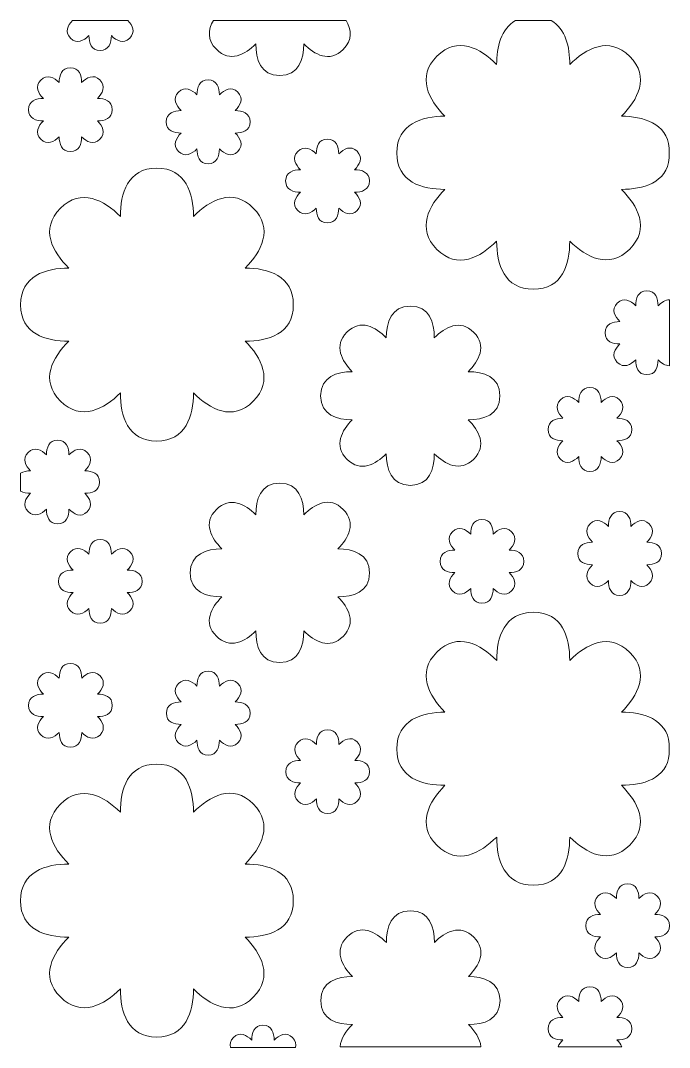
# Model space of a CAD drawing. Header units: centimetres. Extents: x -50 to 50, y -59 to 59.
# Drawn here: x -14.34 to 11.98, y -58.94 to -17.31 of the extents above; entities that cross this region are included whole.
import ezdxf

# ---------------------------------------------------------------- set-up
doc = ezdxf.new("R2010")
doc.units = ezdxf.units.CM
doc.header["$MEASUREMENT"] = 0
doc.layers.add('layer 1', color=7, linetype='Continuous')

msp = doc.modelspace()

# ---------------------------------------------------------------- linework, layer by layer
at = {"layer": 'layer 1', "color": 230, "lineweight": 9}
for points, knots in [([(-12.23882, -17.30853), (-12.42568, -17.5077), (-12.55831, -17.77714), (-12.31289, -18.02258), (-12.31289, -18.02258), (-12.05717, -18.27834), (-11.76729, -18.12274), (-11.56597, -17.92139), (-11.56597, -17.92139), (-11.56597, -18.20647), (-11.47789, -18.52108), (-11.11281, -18.52108), (-11.11281, -18.52108), (-10.75109, -18.52108), (-10.65619, -18.20615), (-10.65619, -17.92139), (-10.65619, -17.92139), (-10.45459, -18.12299), (-10.16983, -18.2832), (-9.91166, -18.02502), (-9.91166, -18.02502), (-9.66854, -17.7819), (-9.79715, -17.50799), (-9.98341, -17.30853), (-9.98341, -17.30853), (-9.98341, -17.30853), (-12.23882, -17.30853), (-12.23882, -17.30853)], [0, 0, 0, 0, 0.125, 0.125, 0.125, 0.125, 0.25, 0.25, 0.25, 0.25, 0.375, 0.375, 0.375, 0.375, 0.5, 0.5, 0.5, 0.5, 0.625, 0.625, 0.625, 0.625, 0.75, 0.75, 0.75, 0.75, 1, 1, 1, 1]), ([(-6.51596, -17.30853), (-6.73127, -17.6713), (-6.78435, -18.08722), (-6.39646, -18.47512), (-6.39646, -18.47512), (-5.84864, -19.02295), (-5.2279, -18.68971), (-4.79667, -18.25847), (-4.79667, -18.25847), (-4.79667, -18.86906), (-4.60807, -19.54285), (-3.82611, -19.54285), (-3.82611, -19.54285), (-3.05139, -19.54285), (-2.8481, -18.86829), (-2.8481, -18.25847), (-2.8481, -18.25847), (-2.41635, -18.69022), (-1.80654, -19.03329), (-1.25363, -18.48035), (-1.25363, -18.48035), (-0.86868, -18.09538), (-0.91876, -17.67444), (-1.13221, -17.30853), (-1.13221, -17.30853), (-1.13221, -17.30853), (-6.51596, -17.30853), (-6.51596, -17.30853)], [0, 0, 0, 0, 0.125, 0.125, 0.125, 0.125, 0.25, 0.25, 0.25, 0.25, 0.375, 0.375, 0.375, 0.375, 0.5, 0.5, 0.5, 0.5, 0.625, 0.625, 0.625, 0.625, 0.75, 0.75, 0.75, 0.75, 1, 1, 1, 1]), ([(5.7367, -17.30853), (5.14675, -17.63851), (4.97142, -18.3929), (4.97142, -19.09158), (4.97142, -19.09158), (4.31461, -18.43479), (3.38694, -17.91282), (2.54578, -18.754), (2.54578, -18.754), (1.71242, -19.58734), (2.21936, -20.5316), (2.87535, -21.18759), (2.87535, -21.18759), (1.94761, -21.18759), (0.92149, -21.49686), (0.92149, -22.67542), (0.92149, -22.67542), (0.92149, -23.865), (1.94655, -24.15187), (2.87535, -24.15187), (2.87535, -24.15187), (2.21936, -24.80787), (1.71244, -25.7521), (2.5458, -26.58547), (2.5458, -26.58547), (3.38696, -27.42665), (4.31462, -26.90473), (4.97141, -26.24793), (4.97141, -26.24793), (4.97141, -27.17568), (5.28063, -28.20179), (6.4592, -28.20179), (6.4592, -28.20179), (7.64879, -28.20179), (7.93568, -27.17677), (7.93568, -26.24795), (7.93568, -26.24795), (8.59169, -26.90394), (9.53596, -27.41088), (10.36926, -26.57752), (10.36926, -26.57752), (11.21049, -25.73634), (10.68849, -24.80866), (10.03173, -24.15187), (10.03173, -24.15187), (10.90596, -24.15187), (11.86542, -23.89778), (11.97523, -22.87601), (11.97523, -22.87601), (11.97523, -22.87601), (11.97532, -22.47743), (11.97532, -22.47743), (11.97532, -22.47743), (11.86591, -21.46169), (10.90522, -21.18759), (10.03175, -21.18759), (10.03175, -21.18759), (10.68851, -20.53081), (11.21049, -19.60311), (10.36932, -18.76195), (10.36932, -18.76195), (9.53596, -17.92856), (8.59169, -18.43555), (7.93568, -19.09154), (7.93568, -19.09154), (7.93568, -18.39223), (7.77306, -17.63839), (7.18499, -17.30853), (7.18499, -17.30853), (7.18499, -17.30853), (5.7367, -17.30853), (5.7367, -17.30853)], [0, 0, 0, 0, 0.05263158, 0.05263158, 0.05263158, 0.05263158, 0.10526316, 0.10526316, 0.10526316, 0.10526316, 0.15789474, 0.15789474, 0.15789474, 0.15789474, 0.21052632, 0.21052632, 0.21052632, 0.21052632, 0.26315789, 0.26315789, 0.26315789, 0.26315789, 0.31578947, 0.31578947, 0.31578947, 0.31578947, 0.36842105, 0.36842105, 0.36842105, 0.36842105, 0.42105263, 0.42105263, 0.42105263, 0.42105263, 0.47368421, 0.47368421, 0.47368421, 0.47368421, 0.52631579, 0.52631579, 0.52631579, 0.52631579, 0.57894737, 0.57894737, 0.57894737, 0.57894737, 0.63157895, 0.63157895, 0.63157895, 0.63157895, 0.68421053, 0.68421053, 0.68421053, 0.68421053, 0.73684211, 0.73684211, 0.73684211, 0.73684211, 0.78947368, 0.78947368, 0.78947368, 0.78947368, 0.84210526, 0.84210526, 0.84210526, 0.84210526, 0.89473684, 0.89473684, 0.89473684, 0.89473684, 1, 1, 1, 1]), ([(-11.8624, -22.01837), (-11.66082, -22.21995), (-11.3761, -22.38014), (-11.11793, -22.12197), (-11.11793, -22.12197), (-10.86215, -21.86619), (-11.01774, -21.57638), (-11.21908, -21.37504), (-11.21908, -21.37504), (-10.934, -21.37504), (-10.6194, -21.28699), (-10.6194, -20.92188), (-10.6194, -20.92188), (-10.6194, -20.56016), (-10.93433, -20.46524), (-11.21907, -20.46524), (-11.21907, -20.46524), (-11.01773, -20.26391), (-10.86214, -19.97409), (-11.11792, -19.71831), (-11.11792, -19.71831), (-11.3761, -19.46014), (-11.66082, -19.62034), (-11.8624, -19.82192), (-11.8624, -19.82192), (-11.8624, -19.53718), (-11.9573, -19.22223), (-12.31904, -19.22223), (-12.31904, -19.22223), (-12.68415, -19.22223), (-12.7722, -19.53684), (-12.7722, -19.82192), (-12.7722, -19.82192), (-12.97354, -19.62058), (-13.26335, -19.46498), (-13.51914, -19.72076), (-13.51914, -19.72076), (-13.77731, -19.97894), (-13.61711, -20.26366), (-13.41553, -20.46524), (-13.41553, -20.46524), (-13.70026, -20.46524), (-14.01522, -20.56015), (-14.01522, -20.92188), (-14.01522, -20.92188), (-14.01522, -21.28701), (-13.7006, -21.37504), (-13.41552, -21.37504), (-13.41552, -21.37504), (-13.6171, -21.57663), (-13.7773, -21.86135), (-13.51913, -22.11952), (-13.51913, -22.11952), (-13.26335, -22.3753), (-12.97354, -22.21971), (-12.7722, -22.01837), (-12.7722, -22.01837), (-12.7722, -22.30345), (-12.68414, -22.61805), (-12.31904, -22.61805), (-12.31904, -22.61805), (-11.95731, -22.61805), (-11.8624, -22.30311), (-11.8624, -22.01837)], [0, 0, 0, 0, 0.05882353, 0.05882353, 0.05882353, 0.05882353, 0.11764706, 0.11764706, 0.11764706, 0.11764706, 0.17647059, 0.17647059, 0.17647059, 0.17647059, 0.23529412, 0.23529412, 0.23529412, 0.23529412, 0.29411765, 0.29411765, 0.29411765, 0.29411765, 0.35294118, 0.35294118, 0.35294118, 0.35294118, 0.41176471, 0.41176471, 0.41176471, 0.41176471, 0.47058824, 0.47058824, 0.47058824, 0.47058824, 0.52941176, 0.52941176, 0.52941176, 0.52941176, 0.58823529, 0.58823529, 0.58823529, 0.58823529, 0.64705882, 0.64705882, 0.64705882, 0.64705882, 0.70588235, 0.70588235, 0.70588235, 0.70588235, 0.76470588, 0.76470588, 0.76470588, 0.76470588, 0.82352941, 0.82352941, 0.82352941, 0.82352941, 0.88235294, 0.88235294, 0.88235294, 0.88235294, 1, 1, 1, 1]), ([(-6.27452, -22.51255), (-6.07294, -22.71413), (-5.78822, -22.87432), (-5.53005, -22.61615), (-5.53005, -22.61615), (-5.27427, -22.36038), (-5.42986, -22.07056), (-5.6312, -21.86922), (-5.6312, -21.86922), (-5.34612, -21.86922), (-5.03152, -21.78117), (-5.03152, -21.41606), (-5.03152, -21.41606), (-5.03152, -21.05435), (-5.34646, -20.95942), (-5.63119, -20.95942), (-5.63119, -20.95942), (-5.42985, -20.75809), (-5.27426, -20.46827), (-5.53004, -20.21249), (-5.53004, -20.21249), (-5.78822, -19.95432), (-6.07294, -20.11452), (-6.27452, -20.3161), (-6.27452, -20.3161), (-6.27452, -20.03136), (-6.36942, -19.71641), (-6.73116, -19.71641), (-6.73116, -19.71641), (-7.09627, -19.71641), (-7.18432, -20.03102), (-7.18432, -20.3161), (-7.18432, -20.3161), (-7.38566, -20.11476), (-7.67548, -19.95916), (-7.93126, -20.21494), (-7.93126, -20.21494), (-8.18944, -20.47312), (-8.02923, -20.75784), (-7.82765, -20.95942), (-7.82765, -20.95942), (-8.11239, -20.95942), (-8.42734, -21.05433), (-8.42734, -21.41606), (-8.42734, -21.41606), (-8.42734, -21.78119), (-8.11272, -21.86922), (-7.82764, -21.86922), (-7.82764, -21.86922), (-8.02922, -22.07081), (-8.18943, -22.35553), (-7.93125, -22.6137), (-7.93125, -22.6137), (-7.67547, -22.86948), (-7.38566, -22.71389), (-7.18432, -22.51255), (-7.18432, -22.51255), (-7.18432, -22.79763), (-7.09627, -23.11223), (-6.73116, -23.11223), (-6.73116, -23.11223), (-6.36943, -23.11223), (-6.27452, -22.79729), (-6.27452, -22.51255)], [0, 0, 0, 0, 0.05882353, 0.05882353, 0.05882353, 0.05882353, 0.11764706, 0.11764706, 0.11764706, 0.11764706, 0.17647059, 0.17647059, 0.17647059, 0.17647059, 0.23529412, 0.23529412, 0.23529412, 0.23529412, 0.29411765, 0.29411765, 0.29411765, 0.29411765, 0.35294118, 0.35294118, 0.35294118, 0.35294118, 0.41176471, 0.41176471, 0.41176471, 0.41176471, 0.47058824, 0.47058824, 0.47058824, 0.47058824, 0.52941176, 0.52941176, 0.52941176, 0.52941176, 0.58823529, 0.58823529, 0.58823529, 0.58823529, 0.64705882, 0.64705882, 0.64705882, 0.64705882, 0.70588235, 0.70588235, 0.70588235, 0.70588235, 0.76470588, 0.76470588, 0.76470588, 0.76470588, 0.82352941, 0.82352941, 0.82352941, 0.82352941, 0.88235294, 0.88235294, 0.88235294, 0.88235294, 1, 1, 1, 1]), ([(-1.43396, -24.90978), (-1.23238, -25.11136), (-0.94766, -25.27155), (-0.68949, -25.01338), (-0.68949, -25.01338), (-0.43371, -24.7576), (-0.5893, -24.46779), (-0.79064, -24.26645), (-0.79064, -24.26645), (-0.50556, -24.26645), (-0.19096, -24.1784), (-0.19096, -23.81329), (-0.19096, -23.81329), (-0.19096, -23.45158), (-0.5059, -23.35665), (-0.79063, -23.35665), (-0.79063, -23.35665), (-0.58929, -23.15532), (-0.4337, -22.8655), (-0.68948, -22.60972), (-0.68948, -22.60972), (-0.94766, -22.35155), (-1.23238, -22.51175), (-1.43396, -22.71333), (-1.43396, -22.71333), (-1.43396, -22.42859), (-1.52886, -22.11364), (-1.8906, -22.11364), (-1.8906, -22.11364), (-2.25571, -22.11364), (-2.34376, -22.42825), (-2.34376, -22.71333), (-2.34376, -22.71333), (-2.5451, -22.51199), (-2.83492, -22.35639), (-3.0907, -22.61217), (-3.0907, -22.61217), (-3.34888, -22.87035), (-3.18867, -23.15507), (-2.98709, -23.35665), (-2.98709, -23.35665), (-3.27183, -23.35665), (-3.58678, -23.45156), (-3.58678, -23.81329), (-3.58678, -23.81329), (-3.58678, -24.17842), (-3.27217, -24.26645), (-2.98708, -24.26645), (-2.98708, -24.26645), (-3.18866, -24.46804), (-3.34887, -24.75276), (-3.09069, -25.01093), (-3.09069, -25.01093), (-2.83491, -25.26671), (-2.5451, -25.11112), (-2.34376, -24.90978), (-2.34376, -24.90978), (-2.34376, -25.19486), (-2.25571, -25.50946), (-1.8906, -25.50946), (-1.8906, -25.50946), (-1.52887, -25.50946), (-1.43396, -25.19452), (-1.43396, -24.90978)], [0, 0, 0, 0, 0.05882353, 0.05882353, 0.05882353, 0.05882353, 0.11764706, 0.11764706, 0.11764706, 0.11764706, 0.17647059, 0.17647059, 0.17647059, 0.17647059, 0.23529412, 0.23529412, 0.23529412, 0.23529412, 0.29411765, 0.29411765, 0.29411765, 0.29411765, 0.35294118, 0.35294118, 0.35294118, 0.35294118, 0.41176471, 0.41176471, 0.41176471, 0.41176471, 0.47058824, 0.47058824, 0.47058824, 0.47058824, 0.52941176, 0.52941176, 0.52941176, 0.52941176, 0.58823529, 0.58823529, 0.58823529, 0.58823529, 0.64705882, 0.64705882, 0.64705882, 0.64705882, 0.70588235, 0.70588235, 0.70588235, 0.70588235, 0.76470588, 0.76470588, 0.76470588, 0.76470588, 0.82352941, 0.82352941, 0.82352941, 0.82352941, 0.88235294, 0.88235294, 0.88235294, 0.88235294, 1, 1, 1, 1]), ([(-7.32574, -32.40366), (-6.66896, -33.06044), (-5.7413, -33.58237), (-4.90014, -32.74121), (-4.90014, -32.74121), (-4.06677, -31.90784), (-4.57371, -30.96358), (-5.2297, -30.30759), (-5.2297, -30.30759), (-4.30087, -30.30759), (-3.27585, -30.0207), (-3.27585, -28.83111), (-3.27585, -28.83111), (-3.27585, -27.65259), (-4.30196, -27.34332), (-5.22967, -27.34332), (-5.22967, -27.34332), (-4.57367, -26.68733), (-4.06674, -25.74307), (-4.90011, -24.9097), (-4.90011, -24.9097), (-5.74129, -24.06852), (-6.66895, -24.59049), (-7.32575, -25.24728), (-7.32575, -25.24728), (-7.32574, -24.31955), (-7.63495, -23.29338), (-8.81354, -23.29338), (-8.81354, -23.29338), (-10.00314, -23.29338), (-10.29001, -24.31843), (-10.29002, -25.24726), (-10.29002, -25.24726), (-10.94602, -24.59127), (-11.89028, -24.0843), (-12.72366, -24.91768), (-12.72366, -24.91768), (-13.56484, -25.75886), (-13.04287, -26.68652), (-12.38609, -27.34331), (-12.38609, -27.34331), (-13.31381, -27.34332), (-14.33998, -27.65253), (-14.33998, -28.83111), (-14.33998, -28.83111), (-14.33998, -30.02075), (-13.3149, -30.30759), (-12.38605, -30.30759), (-12.38605, -30.30759), (-13.04284, -30.96438), (-13.56481, -31.89204), (-12.72363, -32.73322), (-12.72363, -32.73322), (-11.89027, -33.56659), (-10.94601, -33.05966), (-10.29002, -32.40366), (-10.29002, -32.40366), (-10.29001, -33.33249), (-10.00312, -34.35751), (-8.81354, -34.35751), (-8.81354, -34.35751), (-7.63498, -34.35751), (-7.32574, -33.33137), (-7.32574, -32.40366)], [0, 0, 0, 0, 0.05882353, 0.05882353, 0.05882353, 0.05882353, 0.11764706, 0.11764706, 0.11764706, 0.11764706, 0.17647059, 0.17647059, 0.17647059, 0.17647059, 0.23529412, 0.23529412, 0.23529412, 0.23529412, 0.29411765, 0.29411765, 0.29411765, 0.29411765, 0.35294118, 0.35294118, 0.35294118, 0.35294118, 0.41176471, 0.41176471, 0.41176471, 0.41176471, 0.47058824, 0.47058824, 0.47058824, 0.47058824, 0.52941176, 0.52941176, 0.52941176, 0.52941176, 0.58823529, 0.58823529, 0.58823529, 0.58823529, 0.64705882, 0.64705882, 0.64705882, 0.64705882, 0.70588235, 0.70588235, 0.70588235, 0.70588235, 0.76470588, 0.76470588, 0.76470588, 0.76470588, 0.82352941, 0.82352941, 0.82352941, 0.82352941, 0.88235294, 0.88235294, 0.88235294, 0.88235294, 1, 1, 1, 1]), ([(11.98134, -31.3023), (11.81292, -31.30609), (11.6498, -31.19402), (11.52075, -31.06497), (11.52075, -31.06497), (11.52075, -31.34971), (11.42584, -31.66465), (11.06411, -31.66465), (11.06411, -31.66465), (10.699, -31.66465), (10.61095, -31.35005), (10.61095, -31.06497), (10.61095, -31.06497), (10.40961, -31.26631), (10.1198, -31.4219), (9.86402, -31.16612), (9.86402, -31.16612), (9.60584, -30.90795), (9.76605, -30.62323), (9.96763, -30.42164), (9.96763, -30.42164), (9.68254, -30.42164), (9.36793, -30.33361), (9.36793, -29.96848), (9.36793, -29.96848), (9.36793, -29.60675), (9.68288, -29.51184), (9.96762, -29.51184), (9.96762, -29.51184), (9.76604, -29.31026), (9.60583, -29.02554), (9.86401, -28.76736), (9.86401, -28.76736), (10.11979, -28.51158), (10.40961, -28.66718), (10.61095, -28.86852), (10.61095, -28.86852), (10.61095, -28.58344), (10.699, -28.26883), (11.06411, -28.26883), (11.06411, -28.26883), (11.42585, -28.26883), (11.52075, -28.58378), (11.52075, -28.86852), (11.52075, -28.86852), (11.64979, -28.73948), (11.81293, -28.62739), (11.98134, -28.63116), (11.98134, -28.63116), (11.98134, -28.63116), (11.98134, -31.3023), (11.98134, -31.3023)], [0, 0, 0, 0, 0.07142857, 0.07142857, 0.07142857, 0.07142857, 0.14285714, 0.14285714, 0.14285714, 0.14285714, 0.21428571, 0.21428571, 0.21428571, 0.21428571, 0.28571429, 0.28571429, 0.28571429, 0.28571429, 0.35714286, 0.35714286, 0.35714286, 0.35714286, 0.42857143, 0.42857143, 0.42857143, 0.42857143, 0.5, 0.5, 0.5, 0.5, 0.57142857, 0.57142857, 0.57142857, 0.57142857, 0.64285714, 0.64285714, 0.64285714, 0.64285714, 0.71428571, 0.71428571, 0.71428571, 0.71428571, 0.78571429, 0.78571429, 0.78571429, 0.78571429, 0.85714286, 0.85714286, 0.85714286, 0.85714286, 1, 1, 1, 1]), ([(0.49375, -34.86991), (0.06201, -35.30165), (-0.54779, -35.64474), (-1.10074, -35.0918), (-1.10074, -35.0918), (-1.64856, -34.54398), (-1.31532, -33.92326), (-0.8841, -33.49204), (-0.8841, -33.49204), (-1.49467, -33.49204), (-2.16848, -33.30345), (-2.16848, -32.52146), (-2.16848, -32.52146), (-2.16848, -31.74675), (-1.49395, -31.54345), (-0.88412, -31.54345), (-0.88412, -31.54345), (-1.31534, -31.11223), (-1.64858, -30.49151), (-1.10076, -29.94369), (-1.10076, -29.94369), (-0.5478, -29.39073), (0.06201, -29.73386), (0.49376, -30.1656), (0.49376, -30.1656), (0.49375, -29.55575), (0.69702, -28.88119), (1.47177, -28.88119), (1.47177, -28.88119), (2.25377, -28.88119), (2.44234, -29.55501), (2.44235, -30.16559), (2.44235, -30.16559), (2.87357, -29.73436), (3.49429, -29.4011), (4.04212, -29.94894), (4.04212, -29.94894), (4.59508, -30.50189), (4.25196, -31.1117), (3.82021, -31.54344), (3.82021, -31.54344), (4.43006, -31.54345), (5.10463, -31.74671), (5.10463, -32.52146), (5.10463, -32.52146), (5.10463, -33.30349), (4.43078, -33.49204), (3.82019, -33.49204), (3.82019, -33.49204), (4.25194, -33.92379), (4.59506, -34.53359), (4.0421, -35.08655), (4.0421, -35.08655), (3.49428, -35.63437), (2.87357, -35.30114), (2.44235, -34.86991), (2.44235, -34.86991), (2.44234, -35.48048), (2.25375, -36.15429), (1.47177, -36.15429), (1.47177, -36.15429), (0.69703, -36.15429), (0.49375, -35.47974), (0.49375, -34.86991)], [0, 0, 0, 0, 0.05882353, 0.05882353, 0.05882353, 0.05882353, 0.11764706, 0.11764706, 0.11764706, 0.11764706, 0.17647059, 0.17647059, 0.17647059, 0.17647059, 0.23529412, 0.23529412, 0.23529412, 0.23529412, 0.29411765, 0.29411765, 0.29411765, 0.29411765, 0.35294118, 0.35294118, 0.35294118, 0.35294118, 0.41176471, 0.41176471, 0.41176471, 0.41176471, 0.47058824, 0.47058824, 0.47058824, 0.47058824, 0.52941176, 0.52941176, 0.52941176, 0.52941176, 0.58823529, 0.58823529, 0.58823529, 0.58823529, 0.64705882, 0.64705882, 0.64705882, 0.64705882, 0.70588235, 0.70588235, 0.70588235, 0.70588235, 0.76470588, 0.76470588, 0.76470588, 0.76470588, 0.82352941, 0.82352941, 0.82352941, 0.82352941, 0.88235294, 0.88235294, 0.88235294, 0.88235294, 1, 1, 1, 1]), ([(8.29972, -34.98544), (8.09814, -35.18702), (7.81343, -35.34721), (7.55525, -35.08904), (7.55525, -35.08904), (7.29948, -34.83326), (7.45507, -34.54344), (7.6564, -34.34211), (7.6564, -34.34211), (7.37133, -34.34211), (7.05672, -34.25406), (7.05672, -33.88894), (7.05672, -33.88894), (7.05672, -33.52723), (7.37166, -33.43231), (7.65639, -33.43231), (7.65639, -33.43231), (7.45506, -33.23097), (7.29947, -32.94116), (7.55525, -32.68538), (7.55525, -32.68538), (7.81342, -32.4272), (8.09814, -32.58741), (8.29973, -32.78899), (8.29973, -32.78899), (8.29972, -32.50425), (8.39463, -32.18929), (8.75636, -32.18929), (8.75636, -32.18929), (9.12148, -32.18929), (9.20952, -32.5039), (9.20953, -32.78898), (9.20953, -32.78898), (9.41087, -32.58764), (9.70068, -32.43204), (9.95646, -32.68783), (9.95646, -32.68783), (10.21464, -32.946), (10.05444, -33.23072), (9.85285, -33.43231), (9.85285, -33.43231), (10.13759, -33.43231), (10.45255, -33.52721), (10.45255, -33.88894), (10.45255, -33.88894), (10.45255, -34.25407), (10.13793, -34.34211), (9.85284, -34.34211), (9.85284, -34.34211), (10.05443, -34.54369), (10.21463, -34.82841), (9.95646, -35.08659), (9.95646, -35.08659), (9.70068, -35.34237), (9.41086, -35.18678), (9.20953, -34.98544), (9.20953, -34.98544), (9.20952, -35.27051), (9.12147, -35.58512), (8.75636, -35.58512), (8.75636, -35.58512), (8.39464, -35.58512), (8.29972, -35.27017), (8.29972, -34.98544)], [0, 0, 0, 0, 0.05882353, 0.05882353, 0.05882353, 0.05882353, 0.11764706, 0.11764706, 0.11764706, 0.11764706, 0.17647059, 0.17647059, 0.17647059, 0.17647059, 0.23529412, 0.23529412, 0.23529412, 0.23529412, 0.29411765, 0.29411765, 0.29411765, 0.29411765, 0.35294118, 0.35294118, 0.35294118, 0.35294118, 0.41176471, 0.41176471, 0.41176471, 0.41176471, 0.47058824, 0.47058824, 0.47058824, 0.47058824, 0.52941176, 0.52941176, 0.52941176, 0.52941176, 0.58823529, 0.58823529, 0.58823529, 0.58823529, 0.64705882, 0.64705882, 0.64705882, 0.64705882, 0.70588235, 0.70588235, 0.70588235, 0.70588235, 0.76470588, 0.76470588, 0.76470588, 0.76470588, 0.82352941, 0.82352941, 0.82352941, 0.82352941, 0.88235294, 0.88235294, 0.88235294, 0.88235294, 1, 1, 1, 1]), ([(-14.33998, -36.38181), (-14.22531, -36.45091), (-14.07394, -36.47332), (-13.93011, -36.47332), (-13.93011, -36.47332), (-14.13169, -36.6749), (-14.2919, -36.95962), (-14.03372, -37.2178), (-14.03372, -37.2178), (-13.77794, -37.47357), (-13.48813, -37.31799), (-13.28679, -37.11665), (-13.28679, -37.11665), (-13.28679, -37.40172), (-13.19874, -37.71633), (-12.83363, -37.71633), (-12.83363, -37.71633), (-12.4719, -37.71633), (-12.37699, -37.40138), (-12.37699, -37.11664), (-12.37699, -37.11664), (-12.17541, -37.31822), (-11.89069, -37.47842), (-11.63252, -37.22025), (-11.63252, -37.22025), (-11.37674, -36.96447), (-11.53233, -36.67465), (-11.73367, -36.47332), (-11.73367, -36.47332), (-11.44859, -36.47332), (-11.13399, -36.38526), (-11.13399, -36.02015), (-11.13399, -36.02015), (-11.13399, -35.65844), (-11.44893, -35.56352), (-11.73366, -35.56352), (-11.73366, -35.56352), (-11.53232, -35.36218), (-11.37673, -35.07236), (-11.63251, -34.81659), (-11.63251, -34.81659), (-11.89069, -34.55841), (-12.17541, -34.71861), (-12.37699, -34.9202), (-12.37699, -34.9202), (-12.37699, -34.63546), (-12.4719, -34.3205), (-12.83363, -34.3205), (-12.83363, -34.3205), (-13.19874, -34.3205), (-13.28679, -34.63511), (-13.28679, -34.92019), (-13.28679, -34.92019), (-13.48813, -34.71885), (-13.77795, -34.56325), (-14.03373, -34.81904), (-14.03373, -34.81904), (-14.29191, -35.07721), (-14.1317, -35.36193), (-13.93012, -35.56351), (-13.93012, -35.56351), (-14.07383, -35.56351), (-14.22525, -35.5877), (-14.33998, -35.65817), (-14.33998, -35.65817), (-14.33998, -35.65817), (-14.33998, -36.38181), (-14.33998, -36.38181)], [0, 0, 0, 0, 0.05555556, 0.05555556, 0.05555556, 0.05555556, 0.11111111, 0.11111111, 0.11111111, 0.11111111, 0.16666667, 0.16666667, 0.16666667, 0.16666667, 0.22222222, 0.22222222, 0.22222222, 0.22222222, 0.27777778, 0.27777778, 0.27777778, 0.27777778, 0.33333333, 0.33333333, 0.33333333, 0.33333333, 0.38888889, 0.38888889, 0.38888889, 0.38888889, 0.44444444, 0.44444444, 0.44444444, 0.44444444, 0.5, 0.5, 0.5, 0.5, 0.55555556, 0.55555556, 0.55555556, 0.55555556, 0.61111111, 0.61111111, 0.61111111, 0.61111111, 0.66666667, 0.66666667, 0.66666667, 0.66666667, 0.72222222, 0.72222222, 0.72222222, 0.72222222, 0.77777778, 0.77777778, 0.77777778, 0.77777778, 0.83333333, 0.83333333, 0.83333333, 0.83333333, 0.88888889, 0.88888889, 0.88888889, 0.88888889, 1, 1, 1, 1]), ([(-2.84809, -42.05158), (-2.41635, -42.48332), (-1.80654, -42.82642), (-1.2536, -42.27347), (-1.2536, -42.27347), (-0.70578, -41.72565), (-1.03902, -41.10493), (-1.47024, -40.67371), (-1.47024, -40.67371), (-0.85967, -40.67371), (-0.18586, -40.48512), (-0.18586, -39.70314), (-0.18586, -39.70314), (-0.18586, -38.92842), (-0.86038, -38.72512), (-1.47022, -38.72512), (-1.47022, -38.72512), (-1.03899, -38.2939), (-0.70576, -37.67318), (-1.25358, -37.12536), (-1.25358, -37.12536), (-1.80654, -36.5724), (-2.41635, -36.91553), (-2.84809, -37.34727), (-2.84809, -37.34727), (-2.84809, -36.73742), (-3.05135, -36.06286), (-3.82611, -36.06286), (-3.82611, -36.06286), (-4.6081, -36.06286), (-4.79668, -36.73668), (-4.79668, -37.34726), (-4.79668, -37.34726), (-5.22791, -36.91604), (-5.84863, -36.58278), (-6.39646, -37.13061), (-6.39646, -37.13061), (-6.94941, -37.68356), (-6.6063, -38.29337), (-6.17455, -38.72512), (-6.17455, -38.72512), (-6.7844, -38.72512), (-7.45896, -38.92838), (-7.45896, -39.70314), (-7.45896, -39.70314), (-7.45896, -40.48516), (-6.78512, -40.67371), (-6.17453, -40.67371), (-6.17453, -40.67371), (-6.60627, -41.10546), (-6.9494, -41.71527), (-6.39644, -42.26822), (-6.39644, -42.26822), (-5.84862, -42.81604), (-5.2279, -42.48281), (-4.79668, -42.05158), (-4.79668, -42.05158), (-4.79668, -42.66216), (-4.60809, -43.33596), (-3.82611, -43.33596), (-3.82611, -43.33596), (-3.05137, -43.33596), (-2.84809, -42.66142), (-2.84809, -42.05158)], [0, 0, 0, 0, 0.05882353, 0.05882353, 0.05882353, 0.05882353, 0.11764706, 0.11764706, 0.11764706, 0.11764706, 0.17647059, 0.17647059, 0.17647059, 0.17647059, 0.23529412, 0.23529412, 0.23529412, 0.23529412, 0.29411765, 0.29411765, 0.29411765, 0.29411765, 0.35294118, 0.35294118, 0.35294118, 0.35294118, 0.41176471, 0.41176471, 0.41176471, 0.41176471, 0.47058824, 0.47058824, 0.47058824, 0.47058824, 0.52941176, 0.52941176, 0.52941176, 0.52941176, 0.58823529, 0.58823529, 0.58823529, 0.58823529, 0.64705882, 0.64705882, 0.64705882, 0.64705882, 0.70588235, 0.70588235, 0.70588235, 0.70588235, 0.76470588, 0.76470588, 0.76470588, 0.76470588, 0.82352941, 0.82352941, 0.82352941, 0.82352941, 0.88235294, 0.88235294, 0.88235294, 0.88235294, 1, 1, 1, 1]), ([(9.50589, -40.01353), (9.30431, -40.21512), (9.01959, -40.37531), (8.76142, -40.11714), (8.76142, -40.11714), (8.50564, -39.86136), (8.66123, -39.57154), (8.86257, -39.37021), (8.86257, -39.37021), (8.57749, -39.37021), (8.26289, -39.28215), (8.26289, -38.91704), (8.26289, -38.91704), (8.26289, -38.55533), (8.57783, -38.46041), (8.86256, -38.46041), (8.86256, -38.46041), (8.66122, -38.25907), (8.50564, -37.96926), (8.76141, -37.71348), (8.76141, -37.71348), (9.01959, -37.4553), (9.30431, -37.61551), (9.50589, -37.81709), (9.50589, -37.81709), (9.50589, -37.53235), (9.6008, -37.21739), (9.96253, -37.21739), (9.96253, -37.21739), (10.32765, -37.21739), (10.41569, -37.532), (10.41569, -37.81708), (10.41569, -37.81708), (10.61703, -37.61574), (10.90685, -37.46014), (11.16263, -37.71593), (11.16263, -37.71593), (11.42081, -37.9741), (11.2606, -38.25882), (11.05902, -38.4604), (11.05902, -38.4604), (11.34376, -38.46041), (11.65872, -38.55531), (11.65872, -38.91704), (11.65872, -38.91704), (11.65872, -39.28217), (11.3441, -39.37021), (11.05901, -39.37021), (11.05901, -39.37021), (11.26059, -39.57179), (11.4208, -39.85651), (11.16262, -40.11469), (11.16262, -40.11469), (10.90684, -40.37046), (10.61703, -40.21488), (10.41569, -40.01354), (10.41569, -40.01354), (10.41569, -40.29861), (10.32764, -40.61322), (9.96253, -40.61322), (9.96253, -40.61322), (9.6008, -40.61322), (9.50589, -40.29827), (9.50589, -40.01353)], [0, 0, 0, 0, 0.05882353, 0.05882353, 0.05882353, 0.05882353, 0.11764706, 0.11764706, 0.11764706, 0.11764706, 0.17647059, 0.17647059, 0.17647059, 0.17647059, 0.23529412, 0.23529412, 0.23529412, 0.23529412, 0.29411765, 0.29411765, 0.29411765, 0.29411765, 0.35294118, 0.35294118, 0.35294118, 0.35294118, 0.41176471, 0.41176471, 0.41176471, 0.41176471, 0.47058824, 0.47058824, 0.47058824, 0.47058824, 0.52941176, 0.52941176, 0.52941176, 0.52941176, 0.58823529, 0.58823529, 0.58823529, 0.58823529, 0.64705882, 0.64705882, 0.64705882, 0.64705882, 0.70588235, 0.70588235, 0.70588235, 0.70588235, 0.76470588, 0.76470588, 0.76470588, 0.76470588, 0.82352941, 0.82352941, 0.82352941, 0.82352941, 0.88235294, 0.88235294, 0.88235294, 0.88235294, 1, 1, 1, 1]), ([(3.91946, -40.33038), (3.71788, -40.53196), (3.43316, -40.69215), (3.17499, -40.43398), (3.17499, -40.43398), (2.91921, -40.17821), (3.0748, -39.88839), (3.27614, -39.68705), (3.27614, -39.68705), (2.99106, -39.68705), (2.67646, -39.599), (2.67646, -39.23389), (2.67646, -39.23389), (2.67646, -38.87218), (2.99139, -38.77725), (3.27613, -38.77725), (3.27613, -38.77725), (3.07479, -38.57592), (2.9192, -38.2861), (3.17498, -38.03032), (3.17498, -38.03032), (3.43315, -37.77215), (3.71787, -37.93235), (3.91946, -38.13393), (3.91946, -38.13393), (3.91946, -37.84919), (4.01436, -37.53424), (4.37609, -37.53424), (4.37609, -37.53424), (4.74121, -37.53424), (4.82926, -37.84885), (4.82926, -38.13393), (4.82926, -38.13393), (5.0306, -37.93259), (5.32041, -37.77699), (5.5762, -38.03277), (5.5762, -38.03277), (5.83437, -38.29095), (5.67417, -38.57567), (5.47259, -38.77725), (5.47259, -38.77725), (5.75732, -38.77725), (6.07228, -38.87216), (6.07228, -39.23389), (6.07228, -39.23389), (6.07228, -39.59902), (5.75766, -39.68705), (5.47258, -39.68705), (5.47258, -39.68705), (5.67416, -39.88864), (5.83436, -40.17336), (5.57619, -40.43153), (5.57619, -40.43153), (5.32041, -40.68731), (5.03059, -40.53172), (4.82926, -40.33038), (4.82926, -40.33038), (4.82926, -40.61546), (4.7412, -40.93006), (4.37609, -40.93006), (4.37609, -40.93006), (4.01437, -40.93006), (3.91946, -40.61512), (3.91946, -40.33038)], [0, 0, 0, 0, 0.05882353, 0.05882353, 0.05882353, 0.05882353, 0.11764706, 0.11764706, 0.11764706, 0.11764706, 0.17647059, 0.17647059, 0.17647059, 0.17647059, 0.23529412, 0.23529412, 0.23529412, 0.23529412, 0.29411765, 0.29411765, 0.29411765, 0.29411765, 0.35294118, 0.35294118, 0.35294118, 0.35294118, 0.41176471, 0.41176471, 0.41176471, 0.41176471, 0.47058824, 0.47058824, 0.47058824, 0.47058824, 0.52941176, 0.52941176, 0.52941176, 0.52941176, 0.58823529, 0.58823529, 0.58823529, 0.58823529, 0.64705882, 0.64705882, 0.64705882, 0.64705882, 0.70588235, 0.70588235, 0.70588235, 0.70588235, 0.76470588, 0.76470588, 0.76470588, 0.76470588, 0.82352941, 0.82352941, 0.82352941, 0.82352941, 0.88235294, 0.88235294, 0.88235294, 0.88235294, 1, 1, 1, 1]), ([(-10.65406, -41.14115), (-10.45248, -41.34273), (-10.16776, -41.50293), (-9.90959, -41.24476), (-9.90959, -41.24476), (-9.65381, -40.98898), (-9.8094, -40.69916), (-10.01074, -40.49783), (-10.01074, -40.49783), (-9.72566, -40.49783), (-9.41106, -40.40977), (-9.41106, -40.04466), (-9.41106, -40.04466), (-9.41106, -39.68295), (-9.726, -39.58803), (-10.01073, -39.58803), (-10.01073, -39.58803), (-9.80939, -39.38669), (-9.6538, -39.09687), (-9.90958, -38.8411), (-9.90958, -38.8411), (-10.16776, -38.58292), (-10.45248, -38.74312), (-10.65406, -38.94471), (-10.65406, -38.94471), (-10.65406, -38.65997), (-10.74897, -38.34501), (-11.1107, -38.34501), (-11.1107, -38.34501), (-11.47581, -38.34501), (-11.56386, -38.65962), (-11.56386, -38.9447), (-11.56386, -38.9447), (-11.7652, -38.74336), (-12.05502, -38.58776), (-12.3108, -38.84355), (-12.3108, -38.84355), (-12.56898, -39.10172), (-12.40877, -39.38644), (-12.20719, -39.58802), (-12.20719, -39.58802), (-12.49193, -39.58803), (-12.80688, -39.68293), (-12.80688, -40.04466), (-12.80688, -40.04466), (-12.80688, -40.40979), (-12.49227, -40.49783), (-12.20718, -40.49783), (-12.20718, -40.49783), (-12.40876, -40.69941), (-12.56897, -40.98413), (-12.31079, -41.24231), (-12.31079, -41.24231), (-12.05501, -41.49808), (-11.7652, -41.3425), (-11.56386, -41.14116), (-11.56386, -41.14116), (-11.56386, -41.42623), (-11.47581, -41.74084), (-11.1107, -41.74084), (-11.1107, -41.74084), (-10.74897, -41.74084), (-10.65406, -41.42589), (-10.65406, -41.14115)], [0, 0, 0, 0, 0.05882353, 0.05882353, 0.05882353, 0.05882353, 0.11764706, 0.11764706, 0.11764706, 0.11764706, 0.17647059, 0.17647059, 0.17647059, 0.17647059, 0.23529412, 0.23529412, 0.23529412, 0.23529412, 0.29411765, 0.29411765, 0.29411765, 0.29411765, 0.35294118, 0.35294118, 0.35294118, 0.35294118, 0.41176471, 0.41176471, 0.41176471, 0.41176471, 0.47058824, 0.47058824, 0.47058824, 0.47058824, 0.52941176, 0.52941176, 0.52941176, 0.52941176, 0.58823529, 0.58823529, 0.58823529, 0.58823529, 0.64705882, 0.64705882, 0.64705882, 0.64705882, 0.70588235, 0.70588235, 0.70588235, 0.70588235, 0.76470588, 0.76470588, 0.76470588, 0.76470588, 0.82352941, 0.82352941, 0.82352941, 0.82352941, 0.88235294, 0.88235294, 0.88235294, 0.88235294, 1, 1, 1, 1]), ([(11.97522, -47.04364), (11.86141, -48.059), (10.90457, -48.31183), (10.03256, -48.31183), (10.03256, -48.31183), (10.68934, -48.96862), (11.21131, -49.89627), (10.37015, -50.73749), (10.37015, -50.73749), (9.53678, -51.5708), (8.59252, -51.06389), (7.93651, -50.40792), (7.93651, -50.40792), (7.93651, -51.33672), (7.64963, -52.36176), (6.46006, -52.36176), (6.46006, -52.36176), (5.28148, -52.36176), (4.97224, -51.3356), (4.97224, -50.40789), (4.97224, -50.40789), (4.31548, -51.0647), (3.38777, -51.5866), (2.54663, -50.74542), (2.54663, -50.74542), (1.71328, -49.91208), (2.22019, -48.96778), (2.8762, -48.31183), (2.8762, -48.31183), (1.94736, -48.31183), (0.92234, -48.02495), (0.92234, -46.83532), (0.92234, -46.83532), (0.92234, -45.65682), (1.94847, -45.34756), (2.87616, -45.34756), (2.87616, -45.34756), (2.22018, -44.69155), (1.71326, -43.74732), (2.54663, -42.91393), (2.54663, -42.91393), (3.38777, -42.07277), (4.31546, -42.59471), (4.97224, -43.25152), (4.97224, -43.25152), (4.97224, -42.3238), (5.28146, -41.29761), (6.46006, -41.29761), (6.46006, -41.29761), (7.64963, -41.29761), (7.93651, -42.32264), (7.93651, -43.25152), (7.93651, -43.25152), (8.59252, -42.5955), (9.53678, -42.08852), (10.37015, -42.9219), (10.37015, -42.9219), (11.21133, -43.76311), (10.68937, -44.69074), (10.03257, -45.34756), (10.03257, -45.34756), (10.90359, -45.34756), (11.86138, -45.62011), (11.97522, -46.62883), (11.97522, -46.62883), (11.97522, -46.62883), (11.97522, -47.04364), (11.97522, -47.04364)], [0, 0, 0, 0, 0.05555556, 0.05555556, 0.05555556, 0.05555556, 0.11111111, 0.11111111, 0.11111111, 0.11111111, 0.16666667, 0.16666667, 0.16666667, 0.16666667, 0.22222222, 0.22222222, 0.22222222, 0.22222222, 0.27777778, 0.27777778, 0.27777778, 0.27777778, 0.33333333, 0.33333333, 0.33333333, 0.33333333, 0.38888889, 0.38888889, 0.38888889, 0.38888889, 0.44444444, 0.44444444, 0.44444444, 0.44444444, 0.5, 0.5, 0.5, 0.5, 0.55555556, 0.55555556, 0.55555556, 0.55555556, 0.61111111, 0.61111111, 0.61111111, 0.61111111, 0.66666667, 0.66666667, 0.66666667, 0.66666667, 0.72222222, 0.72222222, 0.72222222, 0.72222222, 0.77777778, 0.77777778, 0.77777778, 0.77777778, 0.83333333, 0.83333333, 0.83333333, 0.83333333, 0.88888889, 0.88888889, 0.88888889, 0.88888889, 1, 1, 1, 1]), ([(-11.86023, -46.16925), (-11.65865, -46.37083), (-11.37393, -46.53103), (-11.11576, -46.27286), (-11.11576, -46.27286), (-10.85998, -46.01708), (-11.01557, -45.72726), (-11.21691, -45.52592), (-11.21691, -45.52592), (-10.93183, -45.52592), (-10.61723, -45.43787), (-10.61723, -45.07276), (-10.61723, -45.07276), (-10.61723, -44.71105), (-10.93217, -44.61612), (-11.2169, -44.61612), (-11.2169, -44.61612), (-11.01556, -44.41479), (-10.85997, -44.12497), (-11.11575, -43.8692), (-11.11575, -43.8692), (-11.37393, -43.61102), (-11.65865, -43.77122), (-11.86023, -43.9728), (-11.86023, -43.9728), (-11.86023, -43.68807), (-11.95513, -43.37311), (-12.31687, -43.37311), (-12.31687, -43.37311), (-12.68198, -43.37311), (-12.77003, -43.68772), (-12.77003, -43.9728), (-12.77003, -43.9728), (-12.97137, -43.77146), (-13.26118, -43.61586), (-13.51697, -43.87165), (-13.51697, -43.87165), (-13.77514, -44.12982), (-13.61494, -44.41454), (-13.41336, -44.61612), (-13.41336, -44.61612), (-13.6981, -44.61612), (-14.01305, -44.71103), (-14.01305, -45.07276), (-14.01305, -45.07276), (-14.01305, -45.43789), (-13.69843, -45.52592), (-13.41335, -45.52592), (-13.41335, -45.52592), (-13.61493, -45.72751), (-13.77514, -46.01223), (-13.51696, -46.2704), (-13.51696, -46.2704), (-13.26118, -46.52618), (-12.97137, -46.3706), (-12.77003, -46.16926), (-12.77003, -46.16926), (-12.77003, -46.45433), (-12.68198, -46.76893), (-12.31687, -46.76893), (-12.31687, -46.76893), (-11.95514, -46.76893), (-11.86023, -46.45399), (-11.86023, -46.16925)], [0, 0, 0, 0, 0.05882353, 0.05882353, 0.05882353, 0.05882353, 0.11764706, 0.11764706, 0.11764706, 0.11764706, 0.17647059, 0.17647059, 0.17647059, 0.17647059, 0.23529412, 0.23529412, 0.23529412, 0.23529412, 0.29411765, 0.29411765, 0.29411765, 0.29411765, 0.35294118, 0.35294118, 0.35294118, 0.35294118, 0.41176471, 0.41176471, 0.41176471, 0.41176471, 0.47058824, 0.47058824, 0.47058824, 0.47058824, 0.52941176, 0.52941176, 0.52941176, 0.52941176, 0.58823529, 0.58823529, 0.58823529, 0.58823529, 0.64705882, 0.64705882, 0.64705882, 0.64705882, 0.70588235, 0.70588235, 0.70588235, 0.70588235, 0.76470588, 0.76470588, 0.76470588, 0.76470588, 0.82352941, 0.82352941, 0.82352941, 0.82352941, 0.88235294, 0.88235294, 0.88235294, 0.88235294, 1, 1, 1, 1]), ([(-6.27379, -46.4861), (-6.07221, -46.68768), (-5.78749, -46.84787), (-5.52932, -46.5897), (-5.52932, -46.5897), (-5.27355, -46.33392), (-5.42914, -46.04411), (-5.63047, -45.84277), (-5.63047, -45.84277), (-5.3454, -45.84277), (-5.03079, -45.75472), (-5.03079, -45.38961), (-5.03079, -45.38961), (-5.03079, -45.02789), (-5.34573, -44.93297), (-5.63046, -44.93297), (-5.63046, -44.93297), (-5.42912, -44.73164), (-5.27354, -44.44182), (-5.52931, -44.18604), (-5.52931, -44.18604), (-5.78749, -43.92787), (-6.07221, -44.08807), (-6.2738, -44.28965), (-6.2738, -44.28965), (-6.27379, -44.00491), (-6.3687, -43.68996), (-6.73043, -43.68996), (-6.73043, -43.68996), (-7.09555, -43.68996), (-7.18359, -44.00457), (-7.1836, -44.28965), (-7.1836, -44.28965), (-7.38493, -44.08831), (-7.67475, -43.93271), (-7.93053, -44.18849), (-7.93053, -44.18849), (-8.18871, -44.44667), (-8.02851, -44.73139), (-7.82692, -44.93297), (-7.82692, -44.93297), (-8.11166, -44.93297), (-8.42662, -45.02788), (-8.42662, -45.38961), (-8.42662, -45.38961), (-8.42662, -45.75474), (-8.112, -45.84277), (-7.82691, -45.84277), (-7.82691, -45.84277), (-8.0285, -46.04436), (-8.1887, -46.32908), (-7.93052, -46.58725), (-7.93052, -46.58725), (-7.67475, -46.84303), (-7.38493, -46.68744), (-7.1836, -46.4861), (-7.1836, -46.4861), (-7.18359, -46.77118), (-7.09554, -47.08578), (-6.73043, -47.08578), (-6.73043, -47.08578), (-6.36871, -47.08578), (-6.27379, -46.77083), (-6.27379, -46.4861)], [0, 0, 0, 0, 0.05882353, 0.05882353, 0.05882353, 0.05882353, 0.11764706, 0.11764706, 0.11764706, 0.11764706, 0.17647059, 0.17647059, 0.17647059, 0.17647059, 0.23529412, 0.23529412, 0.23529412, 0.23529412, 0.29411765, 0.29411765, 0.29411765, 0.29411765, 0.35294118, 0.35294118, 0.35294118, 0.35294118, 0.41176471, 0.41176471, 0.41176471, 0.41176471, 0.47058824, 0.47058824, 0.47058824, 0.47058824, 0.52941176, 0.52941176, 0.52941176, 0.52941176, 0.58823529, 0.58823529, 0.58823529, 0.58823529, 0.64705882, 0.64705882, 0.64705882, 0.64705882, 0.70588235, 0.70588235, 0.70588235, 0.70588235, 0.76470588, 0.76470588, 0.76470588, 0.76470588, 0.82352941, 0.82352941, 0.82352941, 0.82352941, 0.88235294, 0.88235294, 0.88235294, 0.88235294, 1, 1, 1, 1]), ([(-1.42606, -48.85585), (-1.22448, -49.05743), (-0.93976, -49.21762), (-0.68159, -48.95945), (-0.68159, -48.95945), (-0.42581, -48.70367), (-0.5814, -48.41386), (-0.78274, -48.21252), (-0.78274, -48.21252), (-0.49766, -48.21252), (-0.18306, -48.12447), (-0.18306, -47.75936), (-0.18306, -47.75936), (-0.18306, -47.39764), (-0.49799, -47.30272), (-0.78273, -47.30272), (-0.78273, -47.30272), (-0.58139, -47.10138), (-0.4258, -46.81157), (-0.68158, -46.55579), (-0.68158, -46.55579), (-0.93976, -46.29762), (-1.22448, -46.45782), (-1.42606, -46.6594), (-1.42606, -46.6594), (-1.42606, -46.37466), (-1.52096, -46.05971), (-1.8827, -46.05971), (-1.8827, -46.05971), (-2.24781, -46.05971), (-2.33586, -46.37432), (-2.33586, -46.6594), (-2.33586, -46.6594), (-2.5372, -46.45806), (-2.82701, -46.30246), (-3.0828, -46.55824), (-3.0828, -46.55824), (-3.34097, -46.81642), (-3.18077, -47.10114), (-2.97919, -47.30272), (-2.97919, -47.30272), (-3.26393, -47.30272), (-3.57888, -47.39762), (-3.57888, -47.75936), (-3.57888, -47.75936), (-3.57888, -48.12449), (-3.26426, -48.21252), (-2.97918, -48.21252), (-2.97918, -48.21252), (-3.18076, -48.4141), (-3.34096, -48.69883), (-3.08279, -48.957), (-3.08279, -48.957), (-2.82701, -49.21278), (-2.5372, -49.05719), (-2.33586, -48.85585), (-2.33586, -48.85585), (-2.33586, -49.14093), (-2.2478, -49.45553), (-1.8827, -49.45553), (-1.8827, -49.45553), (-1.52097, -49.45553), (-1.42606, -49.14058), (-1.42606, -48.85585)], [0, 0, 0, 0, 0.05882353, 0.05882353, 0.05882353, 0.05882353, 0.11764706, 0.11764706, 0.11764706, 0.11764706, 0.17647059, 0.17647059, 0.17647059, 0.17647059, 0.23529412, 0.23529412, 0.23529412, 0.23529412, 0.29411765, 0.29411765, 0.29411765, 0.29411765, 0.35294118, 0.35294118, 0.35294118, 0.35294118, 0.41176471, 0.41176471, 0.41176471, 0.41176471, 0.47058824, 0.47058824, 0.47058824, 0.47058824, 0.52941176, 0.52941176, 0.52941176, 0.52941176, 0.58823529, 0.58823529, 0.58823529, 0.58823529, 0.64705882, 0.64705882, 0.64705882, 0.64705882, 0.70588235, 0.70588235, 0.70588235, 0.70588235, 0.76470588, 0.76470588, 0.76470588, 0.76470588, 0.82352941, 0.82352941, 0.82352941, 0.82352941, 0.88235294, 0.88235294, 0.88235294, 0.88235294, 1, 1, 1, 1]), ([(-7.32658, -56.56361), (-6.66979, -57.22039), (-5.74213, -57.74233), (-4.90097, -56.90116), (-4.90097, -56.90116), (-4.06761, -56.0678), (-4.57455, -55.12354), (-5.23054, -54.46754), (-5.23054, -54.46754), (-4.30171, -54.46754), (-3.27668, -54.18066), (-3.27668, -52.99107), (-3.27668, -52.99107), (-3.27668, -51.81254), (-4.3028, -51.50327), (-5.2305, -51.50327), (-5.2305, -51.50327), (-4.57451, -50.84728), (-4.06758, -49.90302), (-4.90094, -49.06966), (-4.90094, -49.06966), (-5.74213, -48.22848), (-6.66979, -48.75045), (-7.32658, -49.40723), (-7.32658, -49.40723), (-7.32658, -48.47951), (-7.63579, -47.45334), (-8.81437, -47.45334), (-8.81437, -47.45334), (-10.00398, -47.45334), (-10.29085, -48.47838), (-10.29085, -49.40722), (-10.29085, -49.40722), (-10.94685, -48.75122), (-11.89111, -48.24425), (-12.7245, -49.07764), (-12.7245, -49.07764), (-13.56567, -49.91882), (-13.04371, -50.84648), (-12.38692, -51.50327), (-12.38692, -51.50327), (-13.31464, -51.50327), (-14.34082, -51.81248), (-14.34082, -52.99107), (-14.34082, -52.99107), (-14.34082, -54.18071), (-13.31574, -54.46754), (-12.38689, -54.46754), (-12.38689, -54.46754), (-13.04368, -55.12434), (-13.56565, -56.052), (-12.72447, -56.89318), (-12.72447, -56.89318), (-11.8911, -57.72655), (-10.94684, -57.21962), (-10.29085, -56.56362), (-10.29085, -56.56362), (-10.29085, -57.49245), (-10.00396, -58.51747), (-8.81437, -58.51747), (-8.81437, -58.51747), (-7.63582, -58.51747), (-7.32658, -57.49132), (-7.32658, -56.56361)], [0, 0, 0, 0, 0.05882353, 0.05882353, 0.05882353, 0.05882353, 0.11764706, 0.11764706, 0.11764706, 0.11764706, 0.17647059, 0.17647059, 0.17647059, 0.17647059, 0.23529412, 0.23529412, 0.23529412, 0.23529412, 0.29411765, 0.29411765, 0.29411765, 0.29411765, 0.35294118, 0.35294118, 0.35294118, 0.35294118, 0.41176471, 0.41176471, 0.41176471, 0.41176471, 0.47058824, 0.47058824, 0.47058824, 0.47058824, 0.52941176, 0.52941176, 0.52941176, 0.52941176, 0.58823529, 0.58823529, 0.58823529, 0.58823529, 0.64705882, 0.64705882, 0.64705882, 0.64705882, 0.70588235, 0.70588235, 0.70588235, 0.70588235, 0.76470588, 0.76470588, 0.76470588, 0.76470588, 0.82352941, 0.82352941, 0.82352941, 0.82352941, 0.88235294, 0.88235294, 0.88235294, 0.88235294, 1, 1, 1, 1]), ([(9.82842, -55.09967), (9.62684, -55.30125), (9.34212, -55.46144), (9.08395, -55.20327), (9.08395, -55.20327), (8.82817, -54.9475), (8.98376, -54.65768), (9.1851, -54.45634), (9.1851, -54.45634), (8.90002, -54.45634), (8.58542, -54.36829), (8.58542, -54.00318), (8.58542, -54.00318), (8.58542, -53.64147), (8.90035, -53.54654), (9.18509, -53.54654), (9.18509, -53.54654), (8.98375, -53.34521), (8.82816, -53.05539), (9.08394, -52.79961), (9.08394, -52.79961), (9.34211, -52.54144), (9.62683, -52.70164), (9.82842, -52.90322), (9.82842, -52.90322), (9.82842, -52.61848), (9.92332, -52.30353), (10.28505, -52.30353), (10.28505, -52.30353), (10.65017, -52.30353), (10.73822, -52.61814), (10.73822, -52.90322), (10.73822, -52.90322), (10.93956, -52.70188), (11.22937, -52.54628), (11.48516, -52.80206), (11.48516, -52.80206), (11.74333, -53.06024), (11.58313, -53.34496), (11.38155, -53.54654), (11.38155, -53.54654), (11.66628, -53.54654), (11.98124, -53.64145), (11.98124, -54.00318), (11.98124, -54.00318), (11.98124, -54.36831), (11.66662, -54.45634), (11.38154, -54.45634), (11.38154, -54.45634), (11.58312, -54.65793), (11.74332, -54.94265), (11.48515, -55.20082), (11.48515, -55.20082), (11.22937, -55.4566), (10.93955, -55.30101), (10.73822, -55.09967), (10.73822, -55.09967), (10.73822, -55.38475), (10.65016, -55.69935), (10.28505, -55.69935), (10.28505, -55.69935), (9.92333, -55.69935), (9.82842, -55.38441), (9.82842, -55.09967)], [0, 0, 0, 0, 0.05882353, 0.05882353, 0.05882353, 0.05882353, 0.11764706, 0.11764706, 0.11764706, 0.11764706, 0.17647059, 0.17647059, 0.17647059, 0.17647059, 0.23529412, 0.23529412, 0.23529412, 0.23529412, 0.29411765, 0.29411765, 0.29411765, 0.29411765, 0.35294118, 0.35294118, 0.35294118, 0.35294118, 0.41176471, 0.41176471, 0.41176471, 0.41176471, 0.47058824, 0.47058824, 0.47058824, 0.47058824, 0.52941176, 0.52941176, 0.52941176, 0.52941176, 0.58823529, 0.58823529, 0.58823529, 0.58823529, 0.64705882, 0.64705882, 0.64705882, 0.64705882, 0.70588235, 0.70588235, 0.70588235, 0.70588235, 0.76470588, 0.76470588, 0.76470588, 0.76470588, 0.82352941, 0.82352941, 0.82352941, 0.82352941, 0.88235294, 0.88235294, 0.88235294, 0.88235294, 1, 1, 1, 1]), ([(4.32983, -58.90853), (4.30137, -58.57933), (4.07817, -58.26392), (3.82433, -58.0101), (3.82433, -58.0101), (4.43488, -58.0101), (5.10876, -57.82157), (5.10876, -57.03955), (5.10876, -57.03955), (5.10876, -56.26479), (4.43419, -56.06149), (3.82433, -56.06149), (3.82433, -56.06149), (4.2561, -55.62978), (4.59917, -55.01993), (4.04625, -54.46698), (4.04625, -54.46698), (3.49844, -53.91916), (2.87769, -54.25242), (2.4465, -54.68368), (2.4465, -54.68368), (2.4465, -54.07306), (2.25792, -53.39924), (1.47588, -53.39924), (1.47588, -53.39924), (0.70121, -53.39924), (0.49788, -54.07381), (0.49788, -54.68368), (0.49788, -54.68368), (0.06618, -54.25191), (-0.54365, -53.90882), (-1.0966, -54.46175), (-1.0966, -54.46175), (-1.64443, -55.0096), (-1.31123, -55.63031), (-0.87993, -56.06149), (-0.87993, -56.06149), (-1.4898, -56.06149), (-2.16434, -56.26479), (-2.16434, -57.03955), (-2.16434, -57.03955), (-2.16434, -57.8215), (-1.49054, -58.0101), (-0.87993, -58.0101), (-0.87993, -58.0101), (-1.13211, -58.26226), (-1.35079, -58.57924), (-1.37935, -58.90853), (-1.37935, -58.90853), (-1.37935, -58.90853), (4.32983, -58.90853), (4.32983, -58.90853)], [0, 0, 0, 0, 0.07142857, 0.07142857, 0.07142857, 0.07142857, 0.14285714, 0.14285714, 0.14285714, 0.14285714, 0.21428571, 0.21428571, 0.21428571, 0.21428571, 0.28571429, 0.28571429, 0.28571429, 0.28571429, 0.35714286, 0.35714286, 0.35714286, 0.35714286, 0.42857143, 0.42857143, 0.42857143, 0.42857143, 0.5, 0.5, 0.5, 0.5, 0.57142857, 0.57142857, 0.57142857, 0.57142857, 0.64285714, 0.64285714, 0.64285714, 0.64285714, 0.71428571, 0.71428571, 0.71428571, 0.71428571, 0.78571429, 0.78571429, 0.78571429, 0.78571429, 0.85714286, 0.85714286, 0.85714286, 0.85714286, 1, 1, 1, 1]), ([(10.05102, -58.90852), (10.0078, -58.80808), (9.93365, -58.71393), (9.85286, -58.63314), (9.85286, -58.63314), (10.13793, -58.63314), (10.45255, -58.54512), (10.45255, -58.17997), (10.45255, -58.17997), (10.45255, -57.81823), (10.13758, -57.72335), (9.85286, -57.72335), (9.85286, -57.72335), (10.05443, -57.52176), (10.21465, -57.23706), (9.95648, -56.97884), (9.95648, -56.97884), (9.7007, -56.72308), (9.4109, -56.87867), (9.20954, -57.07996), (9.20954, -57.07996), (9.20954, -56.79494), (9.12149, -56.48031), (8.75636, -56.48031), (8.75636, -56.48031), (8.39464, -56.48031), (8.29974, -56.79527), (8.29974, -57.08002), (8.29974, -57.08002), (8.09819, -56.87844), (7.81346, -56.71822), (7.55527, -56.97641), (7.55527, -56.97641), (7.29947, -57.23219), (7.45508, -57.52199), (7.65641, -57.72335), (7.65641, -57.72335), (7.37167, -57.72335), (7.05674, -57.81825), (7.05674, -58.17997), (7.05674, -58.17997), (7.05674, -58.54506), (7.37133, -58.63314), (7.65642, -58.63314), (7.65642, -58.63314), (7.57612, -58.71345), (7.50308, -58.80785), (7.46054, -58.90853), (7.46054, -58.90853), (7.46054, -58.90853), (10.05102, -58.90852), (10.05102, -58.90852)], [0, 0, 0, 0, 0.07142857, 0.07142857, 0.07142857, 0.07142857, 0.14285714, 0.14285714, 0.14285714, 0.14285714, 0.21428571, 0.21428571, 0.21428571, 0.21428571, 0.28571429, 0.28571429, 0.28571429, 0.28571429, 0.35714286, 0.35714286, 0.35714286, 0.35714286, 0.42857143, 0.42857143, 0.42857143, 0.42857143, 0.5, 0.5, 0.5, 0.5, 0.57142857, 0.57142857, 0.57142857, 0.57142857, 0.64285714, 0.64285714, 0.64285714, 0.64285714, 0.71428571, 0.71428571, 0.71428571, 0.71428571, 0.78571429, 0.78571429, 0.78571429, 0.78571429, 0.85714286, 0.85714286, 0.85714286, 0.85714286, 1, 1, 1, 1]), ([(-3.18857, -58.93997), (-3.15325, -58.80952), (-3.17644, -58.67154), (-3.30755, -58.54043), (-3.30755, -58.54043), (-3.56333, -58.28465), (-3.85315, -58.44025), (-4.05449, -58.64159), (-4.05449, -58.64159), (-4.05449, -58.35651), (-4.14254, -58.0419), (-4.50766, -58.0419), (-4.50766, -58.0419), (-4.86939, -58.0419), (-4.96429, -58.35685), (-4.96429, -58.64159), (-4.96429, -58.64159), (-5.16588, -58.44001), (-5.4506, -58.27981), (-5.70877, -58.53798), (-5.70877, -58.53798), (-5.83931, -58.66852), (-5.8627, -58.80797), (-5.82754, -58.93997), (-5.82754, -58.93997), (-5.82754, -58.93997), (-3.18857, -58.93997), (-3.18857, -58.93997)], [0, 0, 0, 0, 0.125, 0.125, 0.125, 0.125, 0.25, 0.25, 0.25, 0.25, 0.375, 0.375, 0.375, 0.375, 0.5, 0.5, 0.5, 0.5, 0.625, 0.625, 0.625, 0.625, 0.75, 0.75, 0.75, 0.75, 1, 1, 1, 1])]:
    msp.add_open_spline(points, degree=3, knots=knots, dxfattribs=at)

doc.saveas('drawing.dxf')
